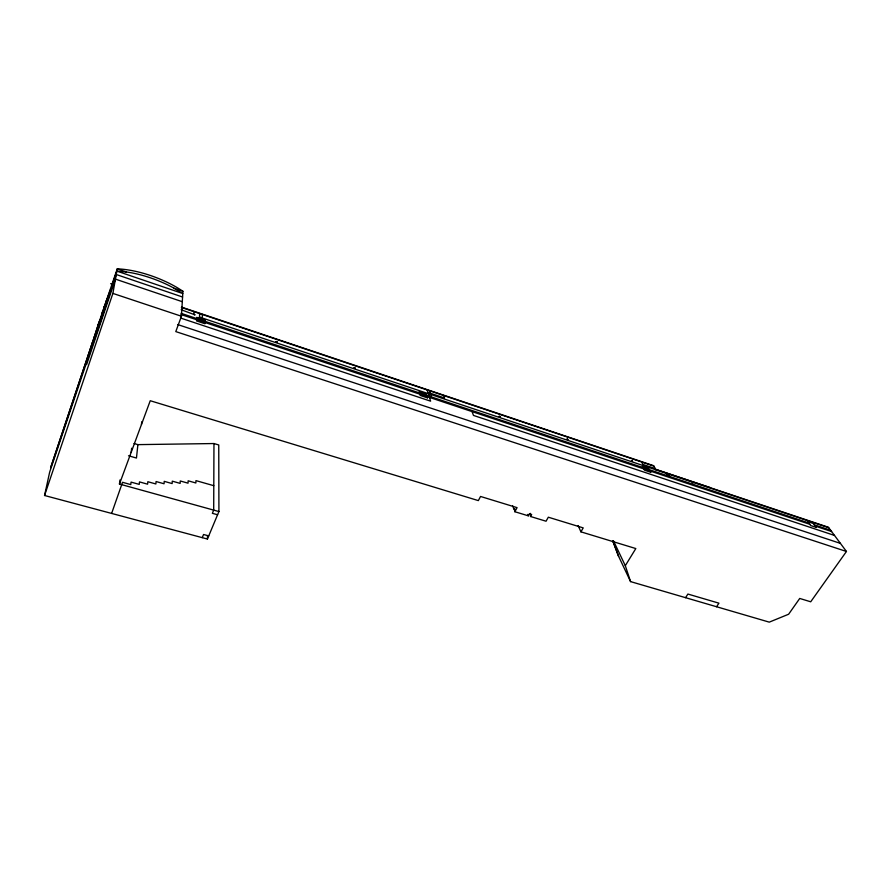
<?xml version="1.0" encoding="UTF-8"?>
<svg xmlns="http://www.w3.org/2000/svg" width="891" height="891" viewBox="0 0 891 891"><rect width="100%" height="100%" fill="white"/><g stroke="black" fill="none" stroke-linecap="round" stroke-linejoin="round"><path stroke-width="1.34" d="M133.995 443.506L137.893 444.631L213.963 443.54L213.695 510.109L212.359 513.316L217.582 514.753M182.577 297.015L116.253 274.517L49.662 472.119L44.55 495.496L207.425 539.033L207.458 536.248M202.235 319.19L202.346 314.467M199.461 318.265L199.606 313.554M194.093 311.705L193.993 314.523L195.096 314.891L181.163 309.745M613.008 541.528L618.376 555.839L630.572 581.611L769.267 622.141L788.624 614.233L799.728 598.451L810.71 601.793L846.45 551.473L175.783 331.597L181.452 316.249L182.911 291.246L178.267 288.272A57.748 21.841 20.6 0 0 117.256 268.859L104.247 306.905M141.469 424.472L141.747 421.788M137.893 444.631L136.457 458.041L128.504 455.769M131.166 452.35L131.645 448.206M207.425 539.033L218.919 511.557L119.461 484.036L119.973 479.971M44.55 495.496L112.89 293.406L117.256 268.859L126.444 272M114.115 283.026L114.939 278.393M90.893 349.762L92.107 343.547M83.554 369.999L84.066 367.46M93.165 340.429L50.587 467.886L94.446 336.375M89.1 353.515L96.941 328.634M94.424 336.453L102.677 311.449M96.818 328.991L98.756 323.099M98.188 324.814L99.436 321.05M116.855 271.109L182.778 293.54L173.099 287.682A57.971 22.019 20.5 0 0 127.446 272.123L116.855 271.109L111.687 286.468L112.099 284.173L110.651 283.683M101.875 313.777L103.078 310.291M102.532 311.872L104.626 305.825M104.358 306.604L106.508 300.523M106.118 301.626L110.918 288.751M119.461 484.036L150.245 400.727L478.344 500.608L480.55 496.465L517.081 507.647L514.842 511.724L528.296 515.822L529.421 513.795L531.649 514.475L530.524 516.502L546.049 521.224L548.321 517.203L583.226 527.895L580.921 531.838L635.818 548.555L625.304 565.685L630.572 581.611M111.62 513.428L122.535 482.298L130.788 484.593L131.066 482.109L139.241 484.381L139.486 481.908L147.605 484.181L147.828 481.719L155.88 483.969L156.07 481.53L164.055 483.768L164.222 481.34L172.141 483.579L172.275 481.162L180.138 483.379L180.249 480.973L188.046 483.178L188.135 480.795L195.875 482.989L195.942 480.617L213.795 485.695M202.246 537.641L203.56 534.5L208.739 535.892M529.711 514.385L530.268 513.383L530.524 516.502M692.897 482.71L693.989 482.499M685.547 597.672L687.897 594.052L718.937 603.174L716.553 606.738M692.296 482.666L693.198 482.231M90.191 353.17L88.877 353.17L86.616 364.564L115.429 279.128L182.299 301.704M213.963 443.54L218.752 444.965L218.919 511.557M177.599 324.536L840.425 543.387M180.918 314.49L809.73 524.242M815.22 526.08L831.593 531.537M112.89 293.406L181.452 316.249M180.706 318.087L430.62 401.173L429.451 397.397M834.511 535.446L473.466 415.418L472.096 411.62M430.308 393.221L444.542 397.987L443.729 395.526M655.286 468.599L642.979 464.478L641.565 461.95M655.709 469.345L710.272 487.611M655.787 469.479L828.407 527.272L846.45 551.473M199.495 317.085L828.708 527.661M808.694 521.447L809.418 521.692M180.996 313.298L808.783 522.95M814.285 524.788L830.624 530.245M181.519 307.105L653.604 465.681L656.021 469.869M181.396 307.44L653.827 466.071M174.023 288.216L182.911 291.246M668.228 473.956L669.731 476.518M666.201 473.277L667.704 475.839M613.487 540.848L625.304 565.685M578.148 525.579L580.921 531.838M527.75 514.408L528.296 515.822M618.644 556.396L612.785 540.726M512.693 505.932L514.051 509.619L514.619 508.594L514.875 509.296L514.842 511.724M429.54 390.759L431.467 396.94M429.351 392.898L428.404 392.586M427.168 389.957L429.072 396.15M204.997 320.114L204.93 323.711L196.577 320.927L196.688 317.341L204.997 320.114M105.216 304.867L94.903 336.297L105.216 304.867M427.435 397.843L420.184 395.437L419.082 391.684L426.288 394.1L427.435 397.843M650.72 472.252L644.505 470.181L642.344 466.327L648.537 468.399L650.72 472.252M816.178 527.383L810.665 525.545L807.847 521.658L813.338 523.496L816.178 527.383M277.112 341.899L276.065 341.543L277.112 341.899M355.097 368.028L354.106 367.682L355.097 368.028M500.141 416.62L499.227 416.309L500.141 416.62M567.69 439.252L566.821 438.962L567.935 439.753L567.69 439.252M632.231 460.87L631.396 460.591L632.51 461.382L632.231 460.87"/></g></svg>
